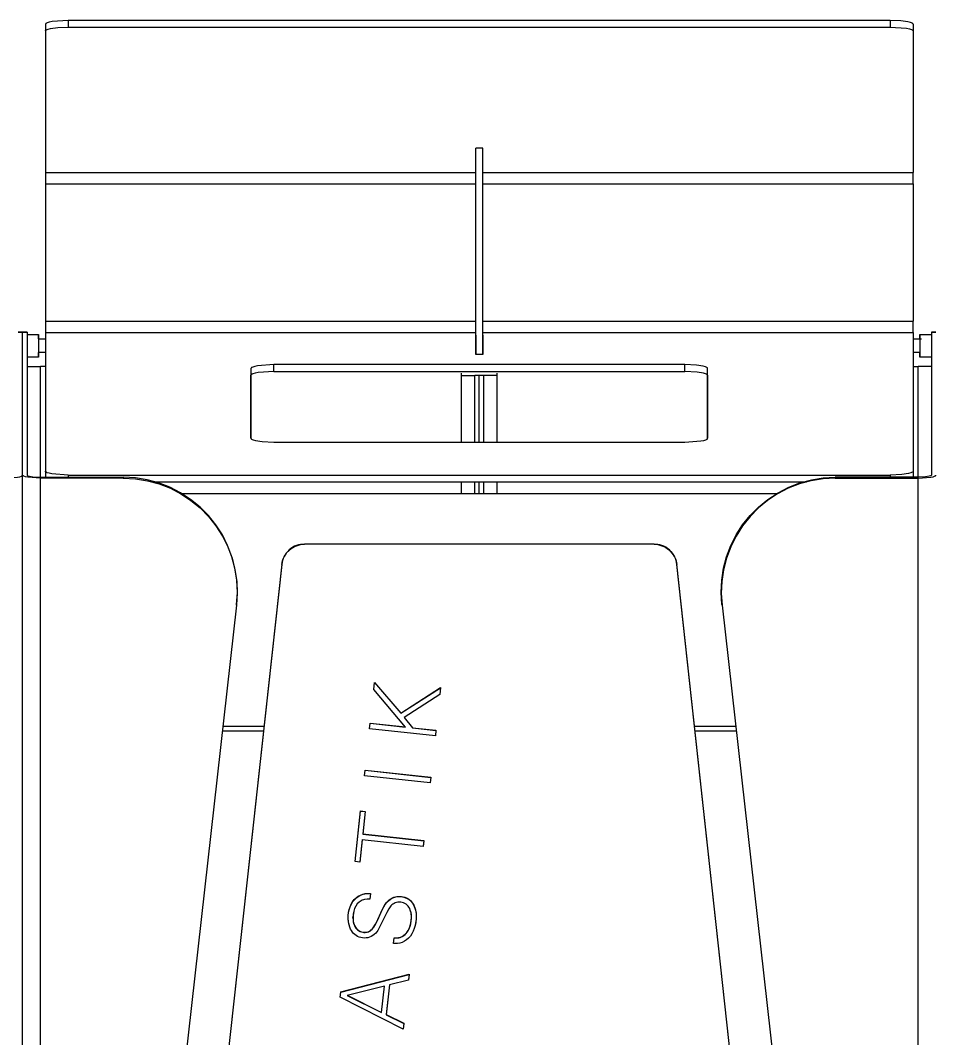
# Model space of a CAD drawing. Header units: millimetres. Extents: x 10782 to 23587, y 24555 to 29687.
# Drawn here: x 12662.2 to 13062.2, y 28104.3 to 28550.5 of the extents above; entities that cross this region are included whole.
import ezdxf

# ---------------------------------------------------------------- set-up
doc = ezdxf.new("R2010")
doc.units = ezdxf.units.MM
doc.header["$LTSCALE"] = 3
doc.layers.add('DomyÅ›lny', color=7, linetype='Continuous')

msp = doc.modelspace()

# ---------------------------------------------------------------- linework, layer by layer
at = {"layer": 'DomyÅ›lny'}
for p, q in [((13043.18, 28550.55), (12683.18, 28550.55)), ((12683.18, 28550.55), (12683.18, 28547.59)), ((13043.18, 28550.55), (13043.18, 28547.59)), ((12673.18, 28548.86), (12673.18, 28545.9)), ((12673.18, 28545.9), (12673.18, 28483.85)), ((12683.18, 28547.59), (13043.18, 28547.59)), ((13053.18, 28548.86), (13053.18, 28545.9)), ((13053.18, 28545.9), (13053.18, 28483.85)), ((12861.68, 28404.11), (12861.68, 28494.52)), ((12864.68, 28494.52), (12861.68, 28494.52)), ((12864.68, 28404.11), (12864.68, 28494.52)), ((12673.18, 28483.85), (12861.68, 28483.85)), ((12864.68, 28483.85), (13053.18, 28483.85)), ((12673.18, 28478.9), (12673.18, 28418.73)), ((12673.18, 28478.9), (12861.68, 28478.9)), ((12864.68, 28478.9), (13053.18, 28478.9)), ((13053.18, 28478.9), (13053.18, 28418.73)), ((12673.18, 28418.73), (12861.68, 28418.73)), ((12864.68, 28418.73), (13053.18, 28418.73)), ((12661.18, 28414), (12663.18, 28414)), ((12661.18, 28413.92), (12663.18, 28413.92)), ((12663.18, 28414), (12665.18, 28414)), ((12663.18, 28351.28), (12663.18, 28413.92)), ((12663.18, 28351.28), (12663.18, 28413.92)), ((12663.18, 28413.92), (12665.18, 28413.92)), ((12665.18, 28413.92), (12665.18, 28351.28)), ((12665.18, 28412.93), (12670.18, 28412.93)), ((12673.18, 28413.78), (12861.68, 28413.78)), ((12673.18, 28413.78), (12673.18, 28352.97)), ((12861.68, 28412.58), (12861.68, 28404.11)), ((12864.68, 28413.78), (13053.18, 28413.78)), ((12864.68, 28412.58), (12864.68, 28404.11)), ((13053.18, 28413.78), (13053.18, 28352.97)), ((13056.18, 28412.93), (13061.18, 28412.93)), ((13061.18, 28414), (13063.18, 28414)), ((13061.18, 28413.92), (13061.18, 28351.28)), ((13061.18, 28413.92), (13063.18, 28413.92)), ((12669.95, 28410.93), (12673.18, 28410.93)), ((13053.18, 28410.93), (13056.85, 28410.93)), ((12670.18, 28402.93), (12665.18, 28402.93)), ((12673.18, 28404.93), (12670.18, 28404.93)), ((12864.68, 28404.11), (12861.68, 28404.11)), ((13056.18, 28404.93), (13053.18, 28404.93)), ((13061.18, 28402.93), (13056.18, 28402.93)), ((12673.18, 28398.93), (12670.94, 28398.93)), ((12670.94, 28349.95), (12670.94, 28398.93)), ((12763.18, 28397.98), (12763.18, 28367.42)), ((12953.18, 28399.67), (12773.18, 28399.67)), ((12773.18, 28396.72), (12773.18, 28399.67)), ((12953.18, 28396.72), (12953.18, 28399.67)), ((12963.18, 28367.42), (12963.18, 28397.98)), ((13053.18, 28398.93), (13055.42, 28398.93)), ((13055.42, 28349.95), (13055.42, 28398.93)), ((12763.18, 28367.42), (12763.18, 28395.02)), ((12773.18, 28396.72), (12953.18, 28396.72)), ((12855.42, 28394.93), (12855.42, 28395.93)), ((12855.42, 28365.72), (12855.42, 28394.93)), ((12863.18, 28394.93), (12861.18, 28394.93)), ((12861.18, 28365.72), (12861.18, 28394.93)), ((12865.18, 28394.93), (12863.18, 28394.93)), ((12863.18, 28365.72), (12863.18, 28394.93)), ((12863.18, 28365.72), (12863.18, 28394.93)), ((12865.18, 28365.72), (12865.18, 28394.93)), ((12870.94, 28394.93), (12870.94, 28395.93)), ((12870.94, 28365.72), (12870.94, 28394.93)), ((12963.18, 28395.02), (12963.18, 28367.42)), ((12773.18, 28365.72), (12953.18, 28365.72)), ((12663.18, 27641.16), (12663.18, 28351.28)), ((12670.94, 28350.3), (12707.3, 28350.3)), ((12670.94, 27641.16), (12670.94, 28349.95)), ((12707.26, 28349.95), (12670.94, 28349.95)), ((12673.18, 28352.97), (12673.18, 28350.02)), ((12683.18, 28351.28), (13043.18, 28351.28)), ((12683.18, 28351.28), (12683.18, 28349.95)), ((12707.26, 28349.95), (12707.3, 28350.3)), ((13055.42, 28350.3), (13019.05, 28350.3)), ((13019.09, 28349.95), (13019.05, 28350.3)), ((13019.09, 28349.95), (13055.42, 28349.95)), ((13043.18, 28351.28), (13043.18, 28349.95)), ((13053.18, 28352.97), (13053.18, 28350.02)), ((13055.42, 27641.16), (13055.42, 28349.95)), ((12719.92, 28348.32), (13006.44, 28348.32)), ((12855.42, 28343.16), (12855.42, 28348.32)), ((12861.18, 28343.16), (12861.18, 28348.32)), ((12863.18, 28343.16), (12863.18, 28348.32)), ((12863.18, 28343.16), (12863.18, 28348.32)), ((12865.18, 28343.16), (12865.18, 28348.32)), ((12870.94, 28343.16), (12870.94, 28348.32)), ((12732.37, 28343.16), (12993.98, 28343.16)), ((12732.37, 28343.16), (12993.98, 28343.16)), ((12939.74, 28320.95), (12786.61, 28320.95)), ((12776.67, 28312.19), (12704.37, 27652.36)), ((12776.67, 28312.06), (12704.37, 27652.23)), ((12776.67, 28312.06), (12776.67, 28312.19)), ((13021.98, 27652.36), (12949.68, 28312.19)), ((12949.68, 28312.06), (12949.68, 28312.19)), ((13021.98, 27652.23), (12949.68, 28312.06)), ((12756.85, 28294.24), (12684.18, 27650.04)), ((12756.85, 28294.24), (12756.89, 28294.58)), ((12969.5, 28294.24), (12969.46, 28294.58)), ((12969.5, 28294.24), (13042.18, 27650.04)), ((12817.01, 28257.33), (12817.35, 28260.4)), ((12817.01, 28257.27), (12817.35, 28260.33)), ((12817.35, 28260.4), (12828.85, 28246.95)), ((12817.35, 28260.4), (12817.35, 28260.33)), ((12817.35, 28260.33), (12828.85, 28246.89)), ((12830.93, 28240.84), (12817.01, 28257.27)), ((12828.85, 28246.95), (12846.26, 28258.18)), ((12828.85, 28246.89), (12846.26, 28258.11)), ((12845.93, 28255.15), (12830.34, 28245)), ((12846.26, 28258.18), (12845.93, 28255.22)), ((12846.26, 28258.11), (12845.93, 28255.15)), ((12815.13, 28240.17), (12815.4, 28242.6)), ((12815.13, 28240.11), (12815.4, 28242.54)), ((12815.4, 28242.6), (12830.93, 28240.91)), ((12815.4, 28242.54), (12830.93, 28240.84)), ((12830.34, 28245.07), (12833.9, 28240.58)), ((12830.34, 28245), (12833.9, 28240.52)), ((12750.64, 28239.16), (12768.66, 28239.16)), ((12768.91, 28241.16), (12750.87, 28241.16)), ((12815.13, 28240.17), (12815.13, 28240.11)), ((12843.94, 28236.97), (12815.13, 28240.11)), ((12833.9, 28240.58), (12844.21, 28239.46)), ((12833.9, 28240.52), (12844.21, 28239.39)), ((12844.21, 28239.46), (12843.94, 28237.03)), ((12844.21, 28239.39), (12843.94, 28236.97)), ((12844.21, 28239.46), (12844.21, 28239.39)), ((12975.49, 28241.16), (12957.45, 28241.16)), ((12957.69, 28239.16), (12975.72, 28239.16)), ((12812.87, 28219.6), (12813.14, 28222.03)), ((12812.87, 28219.53), (12813.14, 28221.96)), ((12841.69, 28216.39), (12812.87, 28219.53)), ((12813.14, 28222.03), (12841.95, 28218.88)), ((12813.14, 28221.96), (12841.95, 28218.82)), ((12841.95, 28218.88), (12841.69, 28216.45)), ((12841.95, 28218.82), (12841.69, 28216.39)), ((12808.75, 28181.96), (12811.17, 28204.08)), ((12808.75, 28181.9), (12811.17, 28204.01)), ((12811.17, 28204.08), (12813.25, 28203.85)), ((12811.17, 28204.01), (12813.25, 28203.79)), ((12813.25, 28203.85), (12812.17, 28194)), ((12813.25, 28203.79), (12812.17, 28193.93)), ((12812.17, 28194), (12838.91, 28191.08)), ((12812.17, 28193.93), (12838.91, 28191.01)), ((12811.91, 28191.57), (12810.83, 28181.73)), ((12811.91, 28191.5), (12810.83, 28181.67)), ((12838.64, 28188.59), (12811.91, 28191.5)), ((12838.91, 28191.08), (12838.64, 28188.65)), ((12838.91, 28191.01), (12838.64, 28188.59)), ((12808.75, 28181.96), (12808.75, 28181.9)), ((12810.83, 28181.67), (12808.75, 28181.9)), ((12815.52, 28167.91), (12815.25, 28165.46)), ((12815.52, 28167.85), (12815.25, 28165.4)), ((12807.83, 28157.28), (12807.83, 28157.34)), ((12825.65, 28146.13), (12825.92, 28148.55)), ((12825.65, 28146.06), (12825.92, 28148.49)), ((12825.65, 28146.13), (12825.65, 28146.06)), ((12802.49, 28124.81), (12832.49, 28132.55)), ((12802.49, 28124.75), (12832.49, 28132.49)), ((12832.22, 28129.96), (12823.82, 28127.86)), ((12832.49, 28132.55), (12832.22, 28130.02)), ((12832.49, 28132.49), (12832.22, 28129.96)), ((12821.65, 28127.31), (12805.33, 28123.26)), ((12820.39, 28115.85), (12821.65, 28127.38)), ((12820.39, 28115.78), (12821.65, 28127.31)), ((12821.65, 28127.38), (12821.65, 28127.31)), ((12823.82, 28127.92), (12822.39, 28114.87)), ((12823.82, 28127.86), (12822.39, 28114.8)), ((12802.24, 28122.5), (12802.49, 28124.81)), ((12802.24, 28122.44), (12802.49, 28124.75)), ((12829.86, 28108.41), (12802.24, 28122.44)), ((12802.49, 28124.81), (12802.49, 28124.75)), ((12805.33, 28123.32), (12820.39, 28115.85)), ((12805.33, 28123.26), (12820.39, 28115.78)), ((12822.39, 28114.87), (12830.13, 28111.03)), ((12822.39, 28114.8), (12830.13, 28110.96)), ((12830.13, 28111.03), (12829.86, 28108.48)), ((12830.13, 28110.96), (12829.86, 28108.41))]:
    msp.add_line(p, q, dxfattribs=at)
for points in [[(12683.18, 28550.55, 0), (12676.11, 28550.05, 0), (12674.81, 28549.78, 0), (12673.88, 28549.48, 0), (12673.56, 28549.32, 0), (12673.44, 28549.24, 0), (12673.34, 28549.16, 0), (12673.27, 28549.09, 0), (12673.24, 28549.05, 0), (12673.22, 28549.01, 0), (12673.2, 28548.97, 0), (12673.19, 28548.93, 0), (12673.18, 28548.89, 0), (12673.18, 28548.86, 0)], [(13053.18, 28548.86, 0), (13053.18, 28548.89, 0), (13053.17, 28548.93, 0), (13053.15, 28548.97, 0), (13053.14, 28549.01, 0), (13053.11, 28549.05, 0), (13053.08, 28549.09, 0), (13053.01, 28549.16, 0), (13052.91, 28549.24, 0), (13052.79, 28549.32, 0), (13052.48, 28549.48, 0), (13052.06, 28549.63, 0), (13050.94, 28549.92, 0), (13047.77, 28550.36, 0), (13043.18, 28550.55, 0)], [(12673.18, 28545.9, 0), (12673.18, 28545.94, 0), (12673.19, 28545.97, 0), (12673.2, 28546.01, 0), (12673.22, 28546.05, 0), (12673.24, 28546.09, 0), (12673.27, 28546.13, 0), (12673.34, 28546.21, 0), (12673.44, 28546.29, 0), (12673.56, 28546.36, 0), (12673.88, 28546.52, 0), (12674.29, 28546.68, 0), (12675.41, 28546.97, 0), (12678.58, 28547.4, 0), (12683.18, 28547.59, 0)], [(13043.18, 28547.59, 0), (13050.25, 28547.1, 0), (13051.55, 28546.83, 0), (13052.48, 28546.52, 0), (13052.79, 28546.36, 0), (13052.91, 28546.29, 0), (13053.01, 28546.21, 0), (13053.08, 28546.13, 0), (13053.11, 28546.09, 0), (13053.14, 28546.05, 0), (13053.15, 28546.01, 0), (13053.17, 28545.97, 0), (13053.18, 28545.94, 0), (13053.18, 28545.9, 0)], [(12673.18, 28483.85, 0), (12673.18, 28483.64, 0), (12673.18, 28482.78, 0), (12673.18, 28478.9, 0)], [(13053.18, 28478.9, 0), (13053.18, 28483.85, 0)], [(12673.18, 28418.73, 0), (12673.18, 28413.78, 0)], [(13053.18, 28413.78, 0), (13053.18, 28413.99, 0), (13053.18, 28414.85, 0), (13053.18, 28418.73, 0)], [(12670.18, 28410.93, 0), (12670.18, 28412.73, 0), (12670.18, 28412.89, 0), (12670.18, 28412.92, 0), (12670.18, 28412.93, 0), (12670.18, 28412.93, 0), (12670.18, 28412.93, 0), (12670.18, 28412.93, 0), (12670.18, 28412.93, 0), (12670.18, 28412.93, 0), (12670.18, 28412.93, 0), (12670.18, 28412.93, 0), (12670.18, 28412.93, 0), (12670.18, 28412.93, 0), (12670.18, 28412.93, 0), (12670.18, 28412.93, 0), (12670.18, 28412.93, 0), (12670.18, 28412.93, 0), (12670.18, 28412.92, 0), (12670.18, 28412.91, 0), (12670.18, 28412.84, 0), (12670.18, 28412.55, 0), (12670.18, 28409.55, 0), (12670.18, 28405.73, 0), (12670.18, 28403.11, 0), (12670.18, 28402.97, 0), (12670.18, 28402.94, 0), (12670.18, 28402.93, 0), (12670.18, 28402.93, 0), (12670.18, 28402.93, 0), (12670.18, 28402.93, 0), (12670.18, 28402.93, 0), (12670.18, 28402.93, 0), (12670.18, 28402.93, 0), (12670.18, 28402.93, 0), (12670.18, 28402.93, 0), (12670.18, 28402.93, 0), (12670.18, 28402.93, 0), (12670.18, 28402.93, 0), (12670.18, 28402.93, 0), (12670.18, 28402.93, 0), (12670.18, 28402.95, 0), (12670.18, 28403.02, 0), (12670.18, 28403.31, 0), (12670.18, 28404.93, 0)], [(13056.18, 28410.93, 0), (13056.18, 28412.73, 0), (13056.18, 28412.89, 0), (13056.18, 28412.92, 0), (13056.18, 28412.93, 0), (13056.18, 28412.93, 0), (13056.18, 28412.93, 0), (13056.18, 28412.93, 0), (13056.18, 28412.93, 0), (13056.18, 28412.93, 0), (13056.18, 28412.93, 0), (13056.18, 28412.93, 0), (13056.18, 28412.93, 0), (13056.18, 28412.93, 0), (13056.18, 28412.93, 0), (13056.18, 28412.93, 0), (13056.18, 28412.93, 0), (13056.18, 28412.93, 0), (13056.18, 28412.92, 0), (13056.18, 28412.91, 0), (13056.18, 28412.84, 0), (13056.18, 28412.55, 0), (13056.18, 28409.55, 0), (13056.18, 28405.73, 0), (13056.18, 28403.11, 0), (13056.18, 28402.97, 0), (13056.18, 28402.94, 0), (13056.18, 28402.93, 0), (13056.18, 28402.93, 0), (13056.18, 28402.93, 0), (13056.18, 28402.93, 0), (13056.18, 28402.93, 0), (13056.18, 28402.93, 0), (13056.18, 28402.93, 0), (13056.18, 28402.93, 0), (13056.18, 28402.93, 0), (13056.18, 28402.93, 0), (13056.18, 28402.93, 0), (13056.18, 28402.93, 0), (13056.18, 28402.93, 0), (13056.18, 28402.93, 0), (13056.18, 28402.95, 0), (13056.18, 28403.02, 0), (13056.18, 28403.31, 0), (13056.18, 28404.93, 0)], [(12665.18, 28398.93, 0), (12665.18, 28398.93, 0), (12665.18, 28398.93, 0), (12665.18, 28398.93, 0), (12665.18, 28398.93, 0), (12665.18, 28398.93, 0), (12665.18, 28398.93, 0), (12665.18, 28398.93, 0), (12665.18, 28398.93, 0), (12665.18, 28398.93, 0), (12665.18, 28398.93, 0), (12665.19, 28398.93, 0), (12665.23, 28398.93, 0), (12665.37, 28398.93, 0), (12666.84, 28398.93, 0), (12670.94, 28398.93, 0)], [(12773.18, 28399.67, 0), (12766.11, 28399.18, 0), (12764.86, 28398.92, 0), (12763.94, 28398.63, 0), (12763.61, 28398.47, 0), (12763.48, 28398.39, 0), (12763.37, 28398.31, 0), (12763.29, 28398.23, 0), (12763.25, 28398.18, 0), (12763.23, 28398.14, 0), (12763.2, 28398.1, 0), (12763.19, 28398.06, 0), (12763.18, 28398.02, 0), (12763.18, 28397.98, 0)], [(12963.18, 28397.98, 0), (12963.17, 28398.02, 0), (12963.17, 28398.06, 0), (12963.15, 28398.1, 0), (12963.13, 28398.14, 0), (12963.1, 28398.18, 0), (12963.07, 28398.23, 0), (12962.98, 28398.31, 0), (12962.88, 28398.39, 0), (12962.59, 28398.55, 0), (12962.22, 28398.7, 0), (12961.21, 28398.99, 0), (12958.32, 28399.43, 0), (12953.18, 28399.67, 0)], [(13061.18, 28398.93, 0), (13061.18, 28398.93, 0), (13061.18, 28398.93, 0), (13061.18, 28398.93, 0), (13061.18, 28398.93, 0), (13061.18, 28398.93, 0), (13061.18, 28398.93, 0), (13061.18, 28398.93, 0), (13061.18, 28398.93, 0), (13061.18, 28398.93, 0), (13061.18, 28398.93, 0), (13061.17, 28398.93, 0), (13061.13, 28398.93, 0), (13060.99, 28398.93, 0), (13059.52, 28398.93, 0), (13055.42, 28398.93, 0)], [(12773.18, 28396.72, 0), (12766.38, 28396.27, 0), (12765.04, 28396.01, 0), (12764.03, 28395.7, 0), (12763.66, 28395.54, 0), (12763.51, 28395.46, 0), (12763.39, 28395.37, 0), (12763.3, 28395.29, 0), (12763.26, 28395.24, 0), (12763.23, 28395.2, 0), (12763.21, 28395.15, 0), (12763.19, 28395.11, 0), (12763.18, 28395.06, 0), (12763.18, 28395.02, 0)], [(12855.42, 28394.93, 0), (12861.18, 28394.93, 0)], [(12870.94, 28394.93, 0), (12865.18, 28394.93, 0)], [(12963.18, 28395.02, 0), (12963.17, 28395.06, 0), (12963.17, 28395.1, 0), (12963.15, 28395.14, 0), (12963.13, 28395.18, 0), (12963.11, 28395.22, 0), (12963.08, 28395.26, 0), (12963, 28395.33, 0), (12962.91, 28395.41, 0), (12962.65, 28395.57, 0), (12962.3, 28395.71, 0), (12961.37, 28395.99, 0), (12958.61, 28396.45, 0), (12953.18, 28396.72, 0)], [(12763.18, 28367.42, 0), (12763.18, 28367.38, 0), (12763.19, 28367.33, 0), (12763.2, 28367.29, 0), (12763.23, 28367.25, 0), (12763.25, 28367.21, 0), (12763.29, 28367.17, 0), (12763.37, 28367.09, 0), (12763.48, 28367.01, 0), (12763.76, 28366.85, 0), (12764.14, 28366.69, 0), (12765.15, 28366.41, 0), (12768.04, 28365.96, 0), (12773.18, 28365.72, 0)], [(12953.18, 28365.72, 0), (12960.25, 28366.22, 0), (12961.49, 28366.47, 0), (12962.42, 28366.77, 0), (12962.75, 28366.92, 0), (12962.88, 28367.01, 0), (12962.98, 28367.09, 0), (12963.07, 28367.17, 0), (12963.1, 28367.21, 0), (12963.13, 28367.25, 0), (12963.15, 28367.29, 0), (12963.17, 28367.33, 0), (12963.17, 28367.38, 0), (12963.18, 28367.42, 0)], [(12655.42, 28349.95, 0), (12660.98, 28350.35, 0), (12661.92, 28350.56, 0), (12662.61, 28350.78, 0), (12662.86, 28350.9, 0), (12662.96, 28350.96, 0), (12663.04, 28351.02, 0), (12663.1, 28351.08, 0), (12663.12, 28351.12, 0), (12663.14, 28351.15, 0), (12663.16, 28351.18, 0), (12663.17, 28351.21, 0), (12663.18, 28351.24, 0), (12663.18, 28351.28, 0)], [(12670.94, 28349.95, 0), (12665.38, 28350.35, 0), (12664.43, 28350.56, 0), (12663.74, 28350.78, 0), (12663.5, 28350.9, 0), (12663.4, 28350.96, 0), (12663.32, 28351.02, 0), (12663.26, 28351.08, 0), (12663.24, 28351.12, 0), (12663.22, 28351.15, 0), (12663.2, 28351.18, 0), (12663.19, 28351.21, 0), (12663.18, 28351.24, 0), (12663.18, 28351.28, 0)], [(12665.18, 28351.28, 0), (12665.18, 28351.25, 0), (12665.19, 28351.23, 0), (12665.2, 28351.2, 0), (12665.21, 28351.18, 0), (12665.23, 28351.15, 0), (12665.27, 28351.1, 0), (12665.33, 28351.05, 0), (12665.4, 28351.01, 0), (12665.59, 28350.91, 0), (12666.12, 28350.74, 0), (12667.69, 28350.47, 0), (12670.94, 28350.3, 0)], [(12683.18, 28351.28, 0), (12676.02, 28351.79, 0), (12674.8, 28352.05, 0), (12673.91, 28352.34, 0), (12673.6, 28352.49, 0), (12673.47, 28352.57, 0), (12673.37, 28352.65, 0), (12673.28, 28352.73, 0), (12673.25, 28352.77, 0), (12673.23, 28352.81, 0), (12673.2, 28352.85, 0), (12673.19, 28352.89, 0), (12673.18, 28352.93, 0), (12673.18, 28352.97, 0)], [(12707.26, 28349.95, 0), (12712.6, 28349.66, 0), (12717.85, 28348.82, 0), (12722.97, 28347.41, 0), (12727.87, 28345.5, 0), (12732.53, 28343.07, 0), (12736.87, 28340.2, 0), (12740.9, 28336.89, 0), (12744.55, 28333.18, 0), (12747.84, 28329.05, 0), (12750.69, 28324.57, 0), (12753.04, 28319.84, 0), (12754.88, 28314.9, 0), (12756.18, 28309.83, 0), (12756.94, 28304.67, 0), (12757.17, 28299.47, 0), (12756.85, 28294.24, 0)], [(12756.89, 28294.58, 0), (12757.21, 28299.9, 0), (12756.96, 28305.2, 0), (12756.16, 28310.44, 0), (12754.83, 28315.52, 0), (12752.97, 28320.42, 0), (12750.64, 28325.08, 0), (12747.83, 28329.46, 0), (12744.58, 28333.53, 0), (12740.87, 28337.29, 0), (12736.76, 28340.65, 0), (12732.33, 28343.55, 0), (12727.64, 28345.96, 0), (12722.74, 28347.84, 0), (12717.7, 28349.2, 0), (12712.55, 28350.02, 0), (12707.3, 28350.3, 0)], [(12969.46, 28294.58, 0), (12969.15, 28299.9, 0), (12969.39, 28305.2, 0), (12970.19, 28310.44, 0), (12971.53, 28315.52, 0), (12973.38, 28320.42, 0), (12975.72, 28325.08, 0), (12978.53, 28329.46, 0), (12981.77, 28333.53, 0), (12985.49, 28337.29, 0), (12989.6, 28340.65, 0), (12994.03, 28343.55, 0), (12998.72, 28345.96, 0), (13003.61, 28347.84, 0), (13008.66, 28349.2, 0), (13013.81, 28350.02, 0), (13019.05, 28350.3, 0)], [(13019.09, 28349.95, 0), (13013.75, 28349.66, 0), (13008.51, 28348.82, 0), (13003.39, 28347.41, 0), (12998.49, 28345.5, 0), (12993.83, 28343.07, 0), (12989.48, 28340.2, 0), (12985.46, 28336.89, 0), (12981.81, 28333.18, 0), (12978.51, 28329.05, 0), (12975.67, 28324.57, 0), (12973.31, 28319.84, 0), (12971.48, 28314.9, 0), (12970.18, 28309.83, 0), (12969.41, 28304.67, 0), (12969.19, 28299.47, 0), (12969.5, 28294.24, 0)], [(13053.18, 28352.97, 0), (13053.17, 28352.93, 0), (13053.16, 28352.89, 0), (13053.15, 28352.85, 0), (13053.12, 28352.8, 0), (13053.1, 28352.76, 0), (13053.06, 28352.72, 0), (13052.97, 28352.63, 0), (13052.86, 28352.55, 0), (13052.56, 28352.39, 0), (13052.17, 28352.23, 0), (13051.14, 28351.95, 0), (13048.24, 28351.51, 0), (13043.18, 28351.28, 0)], [(13061.18, 28351.28, 0), (13061.18, 28351.25, 0), (13061.17, 28351.23, 0), (13061.16, 28351.2, 0), (13061.15, 28351.18, 0), (13061.13, 28351.15, 0), (13061.08, 28351.1, 0), (13061.03, 28351.05, 0), (13060.95, 28351.01, 0), (13060.77, 28350.91, 0), (13060.24, 28350.74, 0), (13058.67, 28350.47, 0), (13055.42, 28350.3, 0)], [(13055.42, 28349.95, 0), (13060.98, 28350.35, 0), (13061.92, 28350.56, 0), (13062.61, 28350.78, 0), (13062.86, 28350.9, 0), (13062.96, 28350.96, 0), (13063.04, 28351.02, 0), (13063.1, 28351.08, 0), (13063.12, 28351.12, 0), (13063.14, 28351.15, 0), (13063.16, 28351.18, 0), (13063.17, 28351.21, 0), (13063.18, 28351.24, 0), (13063.18, 28351.28, 0)], [(12786.61, 28321.08, 0), (12784.9, 28320.93, 0), (12784.03, 28320.74, 0), (12783.16, 28320.47, 0), (12782.3, 28320.11, 0), (12781.47, 28319.66, 0), (12780.68, 28319.13, 0), (12779.94, 28318.53, 0), (12779.26, 28317.86, 0), (12778.65, 28317.13, 0), (12778.11, 28316.36, 0), (12777.66, 28315.55, 0), (12777.29, 28314.71, 0), (12777.01, 28313.87, 0), (12776.8, 28313.02, 0), (12776.67, 28312.19, 0)], [(12776.67, 28312.06, 0), (12777.01, 28313.74, 0), (12777.29, 28314.58, 0), (12777.66, 28315.42, 0), (12778.11, 28316.23, 0), (12778.65, 28317.01, 0), (12779.26, 28317.73, 0), (12779.94, 28318.4, 0), (12780.68, 28319, 0), (12781.47, 28319.53, 0), (12782.3, 28319.98, 0), (12783.16, 28320.34, 0), (12784.03, 28320.61, 0), (12784.9, 28320.8, 0), (12786.61, 28320.95, 0)], [(12949.68, 28312.19, 0), (12949.35, 28313.87, 0), (12949.06, 28314.71, 0), (12948.69, 28315.55, 0), (12948.24, 28316.36, 0), (12947.71, 28317.13, 0), (12947.1, 28317.86, 0), (12946.42, 28318.53, 0), (12945.68, 28319.13, 0), (12944.88, 28319.66, 0), (12944.05, 28320.11, 0), (12943.2, 28320.47, 0), (12942.33, 28320.74, 0), (12941.45, 28320.93, 0), (12939.74, 28321.08, 0)], [(12939.74, 28320.95, 0), (12941.45, 28320.8, 0), (12942.33, 28320.61, 0), (12943.2, 28320.34, 0), (12944.05, 28319.98, 0), (12944.88, 28319.53, 0), (12945.68, 28319, 0), (12946.42, 28318.4, 0), (12947.1, 28317.73, 0), (12947.71, 28317.01, 0), (12948.24, 28316.23, 0), (12948.69, 28315.42, 0), (12949.06, 28314.58, 0), (12949.35, 28313.74, 0), (12949.55, 28312.89, 0), (12949.68, 28312.06, 0)], [(12806.06, 28154.47, 0), (12805.84, 28155.67, 0), (12805.74, 28156.94, 0), (12805.77, 28158.28, 0), (12805.92, 28159.65, 0), (12806.19, 28160.95, 0), (12806.58, 28162.15, 0), (12807.09, 28163.28, 0), (12807.72, 28164.32, 0), (12808.45, 28165.24, 0), (12809.26, 28166.03, 0), (12810.16, 28166.69, 0), (12811.14, 28167.23, 0), (12812.18, 28167.62, 0), (12813.26, 28167.87, 0), (12814.37, 28167.97, 0), (12815.52, 28167.91, 0)], [(12828.79, 28164.1, 0), (12828.14, 28164.14, 0), (12827.52, 28164.11, 0), (12826.94, 28164.01, 0), (12826.38, 28163.84, 0), (12825.86, 28163.61, 0), (12825.37, 28163.3, 0), (12824.91, 28162.93, 0), (12824.47, 28162.47, 0), (12823.57, 28161.24, 0), (12822.65, 28159.58, 0), (12818.81, 28151.75, 0), (12817.82, 28150.53, 0), (12817.2, 28149.96, 0), (12816.55, 28149.47, 0), (12815.87, 28149.07, 0), (12815.16, 28148.77, 0), (12814.42, 28148.55, 0), (12813.66, 28148.43, 0), (12812.86, 28148.4, 0), (12812.05, 28148.47, 0), (12811.29, 28148.6, 0), (12810.57, 28148.81, 0), (12809.9, 28149.1, 0), (12809.27, 28149.46, 0), (12808.69, 28149.89, 0), (12808.15, 28150.4, 0), (12807.66, 28150.98, 0), (12807.2, 28151.64, 0), (12806.8, 28152.35, 0), (12806.47, 28153.11, 0), (12805.98, 28154.72, 0), (12805.76, 28156.49, 0), (12805.78, 28158.4, 0), (12806.06, 28160.33, 0), (12806.58, 28162.08, 0), (12807.35, 28163.66, 0), (12807.82, 28164.39, 0), (12808.33, 28165.04, 0), (12808.9, 28165.64, 0), (12809.5, 28166.17, 0), (12810.15, 28166.63, 0), (12810.85, 28167.02, 0), (12811.58, 28167.35, 0), (12812.33, 28167.6, 0), (12813.1, 28167.78, 0), (12813.89, 28167.88, 0), (12814.7, 28167.9, 0), (12815.52, 28167.85, 0)], [(12815.25, 28165.4, 0), (12814.07, 28165.44, 0), (12812.97, 28165.3, 0), (12812.44, 28165.16, 0), (12811.94, 28164.97, 0), (12811.46, 28164.74, 0), (12811, 28164.46, 0), (12810.56, 28164.13, 0), (12809.75, 28163.35, 0), (12809.09, 28162.44, 0), (12808.56, 28161.38, 0), (12808.18, 28160.2, 0), (12807.93, 28158.87, 0), (12807.83, 28157.41, 0), (12807.9, 28156.07, 0), (12808.14, 28154.84, 0), (12808.33, 28154.28, 0), (12808.56, 28153.75, 0), (12808.83, 28153.24, 0), (12809.13, 28152.78, 0), (12809.47, 28152.37, 0), (12809.84, 28152.01, 0), (12810.23, 28151.7, 0), (12810.66, 28151.44, 0), (12811.11, 28151.22, 0), (12811.6, 28151.06, 0), (12812.11, 28150.95, 0), (12812.65, 28150.88, 0), (12813.16, 28150.87, 0), (12813.66, 28150.91, 0), (12814.14, 28151.01, 0), (12814.6, 28151.16, 0), (12815.04, 28151.37, 0), (12815.47, 28151.63, 0), (12815.87, 28151.94, 0), (12816.26, 28152.31, 0), (12817.02, 28153.23, 0), (12817.76, 28154.4, 0), (12819.22, 28157.48, 0), (12820.63, 28160.71, 0), (12821.98, 28163.05, 0), (12822.64, 28163.92, 0), (12823.35, 28164.67, 0), (12824.1, 28165.3, 0), (12824.88, 28165.81, 0), (12825.71, 28166.19, 0), (12826.59, 28166.45, 0), (12827.52, 28166.59, 0), (12828.51, 28166.6, 0), (12829.58, 28166.47, 0), (12830.62, 28166.21, 0), (12831.57, 28165.8, 0), (12832.43, 28165.25, 0), (12833.2, 28164.55, 0), (12833.87, 28163.72, 0), (12834.46, 28162.75, 0), (12834.92, 28161.69, 0), (12835.25, 28160.55, 0), (12835.47, 28159.32, 0), (12835.56, 28158.01, 0), (12835.52, 28156.62, 0), (12835.11, 28153.86, 0), (12834.73, 28152.58, 0), (12834.25, 28151.37, 0), (12833.66, 28150.23, 0), (12832.98, 28149.21, 0), (12832.21, 28148.32, 0), (12831.37, 28147.58, 0), (12830.45, 28146.97, 0), (12829.47, 28146.51, 0), (12828.43, 28146.2, 0), (12827.35, 28146.03, 0), (12826.52, 28146.01, 0), (12825.65, 28146.06, 0)], [(12808.16, 28160.2, 0), (12807.87, 28158.29, 0), (12807.87, 28156.36, 0), (12808, 28155.48, 0), (12808.22, 28154.66, 0), (12808.51, 28153.91, 0), (12808.89, 28153.21, 0), (12809.33, 28152.6, 0), (12809.83, 28152.08, 0), (12810.39, 28151.66, 0), (12811, 28151.34, 0), (12811.67, 28151.1, 0), (12812.4, 28150.97, 0), (12813.12, 28150.93, 0), (12813.81, 28151, 0), (12814.46, 28151.18, 0), (12815.08, 28151.45, 0), (12815.66, 28151.84, 0), (12816.21, 28152.32, 0), (12816.73, 28152.92, 0), (12817.77, 28154.48, 0), (12818.79, 28156.52, 0), (12820.75, 28161.02, 0), (12821.69, 28162.68, 0), (12822.61, 28163.95, 0), (12823.6, 28164.97, 0), (12824.12, 28165.39, 0), (12824.66, 28165.75, 0), (12825.23, 28166.05, 0), (12825.81, 28166.29, 0), (12826.42, 28166.48, 0), (12827.06, 28166.6, 0), (12827.72, 28166.66, 0), (12828.41, 28166.67, 0), (12829.13, 28166.61, 0), (12829.89, 28166.48, 0), (12830.6, 28166.28, 0), (12831.27, 28166.01, 0), (12831.89, 28165.68, 0), (12832.48, 28165.28, 0), (12833.02, 28164.8, 0), (12833.51, 28164.26, 0), (12833.96, 28163.66, 0), (12834.37, 28162.98, 0), (12834.71, 28162.27, 0), (12835.23, 28160.71, 0), (12835.51, 28159, 0), (12835.55, 28157.12, 0), (12835.35, 28155.15, 0), (12834.95, 28153.32, 0)], [(12825.92, 28148.49, 0), (12826.61, 28148.45, 0), (12827.28, 28148.47, 0), (12827.92, 28148.55, 0), (12828.53, 28148.7, 0), (12829.11, 28148.92, 0), (12829.67, 28149.2, 0), (12830.19, 28149.55, 0), (12830.69, 28149.96, 0), (12831.16, 28150.44, 0), (12831.59, 28150.97, 0), (12831.98, 28151.54, 0), (12832.62, 28152.82, 0), (12833.09, 28154.28, 0), (12833.38, 28155.93, 0), (12833.48, 28157.67, 0), (12833.34, 28159.24, 0), (12833.19, 28159.96, 0), (12832.97, 28160.65, 0), (12832.69, 28161.28, 0), (12832.36, 28161.88, 0), (12831.98, 28162.41, 0), (12831.56, 28162.86, 0), (12831.09, 28163.25, 0), (12830.58, 28163.57, 0), (12830.03, 28163.82, 0), (12829.43, 28164, 0), (12828.79, 28164.1, 0)], [(12825.92, 28148.55, 0), (12826.88, 28148.51, 0), (12827.79, 28148.59, 0), (12828.64, 28148.8, 0), (12829.44, 28149.14, 0), (12830.18, 28149.6, 0), (12830.87, 28150.2, 0), (12831.49, 28150.9, 0), (12832.03, 28151.7, 0), (12832.49, 28152.58, 0), (12832.86, 28153.56, 0), (12833.15, 28154.62, 0), (12833.46, 28157, 0), (12833.42, 28158.72, 0), (12833.31, 28159.51, 0), (12833.12, 28160.25, 0)]]:
    msp.add_polyline3d(points, dxfattribs=at)

doc.saveas('drawing.dxf')
